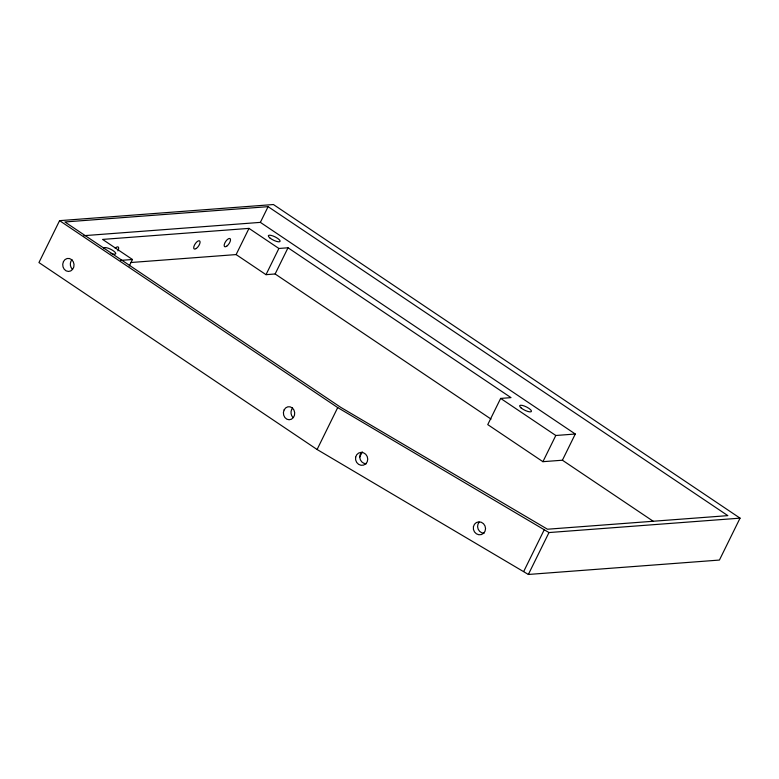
<?xml version="1.0" encoding="UTF-8"?>
<svg xmlns="http://www.w3.org/2000/svg" width="779" height="779" viewBox="0 0 779 779"><rect width="100%" height="100%" fill="white"/><g stroke="black" fill="none" stroke-linecap="round" stroke-linejoin="round"><path stroke-width="1.17" d="M59.574 220.652L38.95 262.572L317.092 449.502L528.357 574.464L719.426 560.062L740.05 518.152L273.419 204.536L59.574 220.652L337.716 407.583L548.981 532.554L740.05 518.152M129.246 266.058L132.469 259.504L102.585 239.416L249.007 228.383L278.882 248.472L288.016 247.78L510.995 397.631L500.644 398.41L487.751 424.613L542.924 461.684L562.399 460.214L653.191 521.239M130.833 262.513L236.115 254.577L249.007 228.383M83.791 235.686L260.371 222.375L268.103 206.659L727.839 515.63L547.481 529.223L340.764 407.359L64.92 221.966L268.103 206.659M236.115 254.577L265.999 274.666L278.882 248.472M265.999 274.666L275.133 273.974L288.016 247.78M317.092 449.502L337.716 407.583M359.596 457.273L362.274 451.81M542.924 461.684L555.807 435.49L575.291 434.02L562.399 460.214M523.761 571.377L544.385 529.457M528.357 574.464L548.981 532.554M120.589 260.4L132.469 259.504M260.371 222.375L575.291 434.02M500.644 398.41L555.807 435.49M275.133 273.974L491.043 419.083M115.204 248.228A4.869 2.016 -56.1 0 1 118.311 247.118A4.869 2.016 -56.1 0 1 117.902 250.877M484.032 533.226A6.544 6.066 69.7 0 1 479.153 522.173M366.218 463.778A6.544 6.066 69.7 0 1 361.329 452.716M292.709 417.232A6.544 5.657 85.7 0 1 292.612 407.992M72.038 268.93A6.544 5.657 85.7 0 1 71.931 259.68M104.035 248.725A6.544 1.85 26.2 0 1 108.67 248.374A6.544 1.85 26.2 0 1 115.662 253.078A6.544 1.85 26.2 0 1 111.027 253.418M521.122 407.943A6.544 1.85 26.2 0 0 531.181 411.711A6.544 1.85 26.2 0 0 524.374 406.034A6.544 1.85 26.2 0 0 521.122 407.943M196.327 248.462A4.869 2.016 -56.1 0 0 199.901 241.198A4.869 2.016 -56.1 0 0 194.458 245.103A4.869 2.016 -56.1 0 0 196.327 248.462M226.767 246.164A4.869 2.016 -56.1 0 0 230.341 238.91A4.869 2.016 -56.1 0 0 224.907 242.814A4.869 2.016 -56.1 0 0 226.767 246.164M473.428 526.672A6.544 6.066 69.7 0 0 481.325 534.589A6.544 6.066 69.7 0 0 483.516 523.722A6.544 6.066 69.7 0 0 473.428 526.672M355.633 457.215A6.544 6.066 69.7 0 0 363.53 465.121A6.544 6.066 69.7 0 0 365.721 454.254A6.544 6.066 69.7 0 0 355.633 457.215M284.111 409.91A6.544 5.657 85.7 0 0 289.126 419.764A6.544 5.657 85.7 0 0 293.926 410.007A6.544 5.657 85.7 0 0 284.111 409.91M63.44 261.598A6.544 5.657 85.7 0 0 68.455 271.462A6.544 5.657 85.7 0 0 73.255 261.705A6.544 5.657 85.7 0 0 63.44 261.598M269.787 237.887A6.544 1.85 26.2 0 0 279.846 241.656A6.544 1.85 26.2 0 0 273.049 235.988A6.544 1.85 26.2 0 0 269.787 237.887"/></g></svg>
